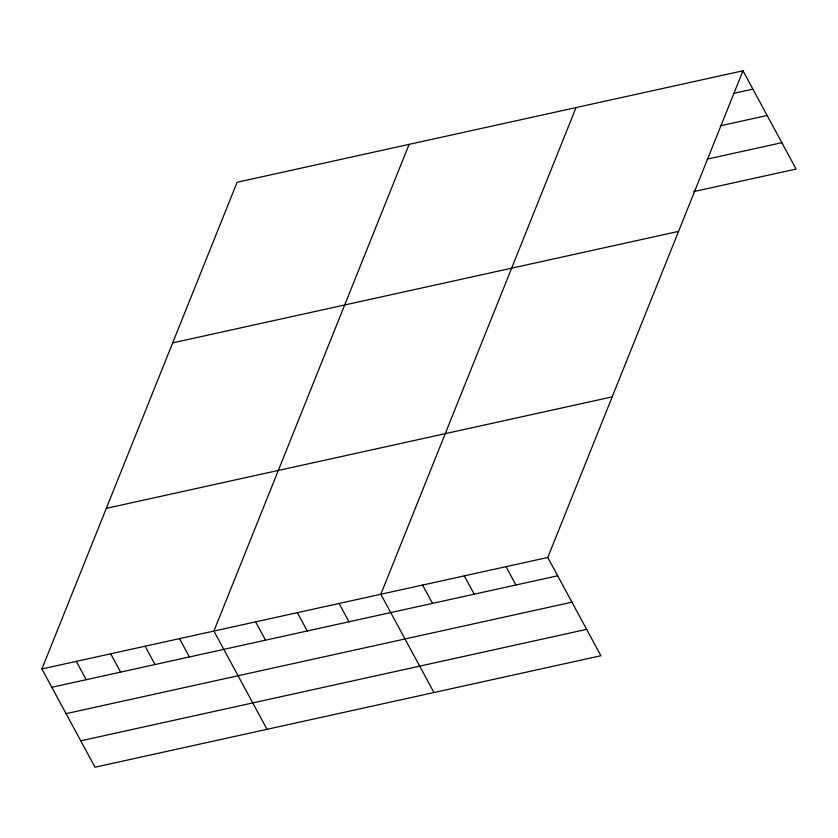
<?xml version="1.0" encoding="UTF-8"?>
<svg xmlns="http://www.w3.org/2000/svg" width="838" height="838" viewBox="0 0 838 838"><rect width="100%" height="100%" fill="white"/><g stroke="black" fill="none" stroke-linecap="round" stroke-linejoin="round"><path stroke-width="1.26" d="M742.971 70.79L547.769 557.48L600.898 655.735L95.029 767.21L41.9 668.954L237.102 182.265L742.971 70.79L796.1 169.046L693.665 191.619M409.101 144.366L213.9 631.045L267.018 729.301M576.041 107.578L380.829 594.268L433.958 692.513M733.91 93.29L752.88 89.111M720.345 125.805L767.137 115.487M707.22 159.115L781.833 142.669M172.691 342.878L678.56 231.393M106.321 508.352L612.19 396.866M41.9 668.954L547.769 557.48M51.809 687.275L557.679 575.79M66.066 713.651L571.935 602.176M80.762 740.823L586.631 629.348M506.037 566.677L515.936 584.987M464.304 575.874L474.203 594.184M422.572 585.071L432.471 603.381M339.097 603.465L349.006 621.775M297.364 612.662L307.274 630.972M255.632 621.848L265.531 640.169M179.5 638.629L189.398 656.95M145.1 646.213L154.999 664.534M110.7 653.797L120.599 672.107M76.3 661.371L86.199 679.691"/></g></svg>
